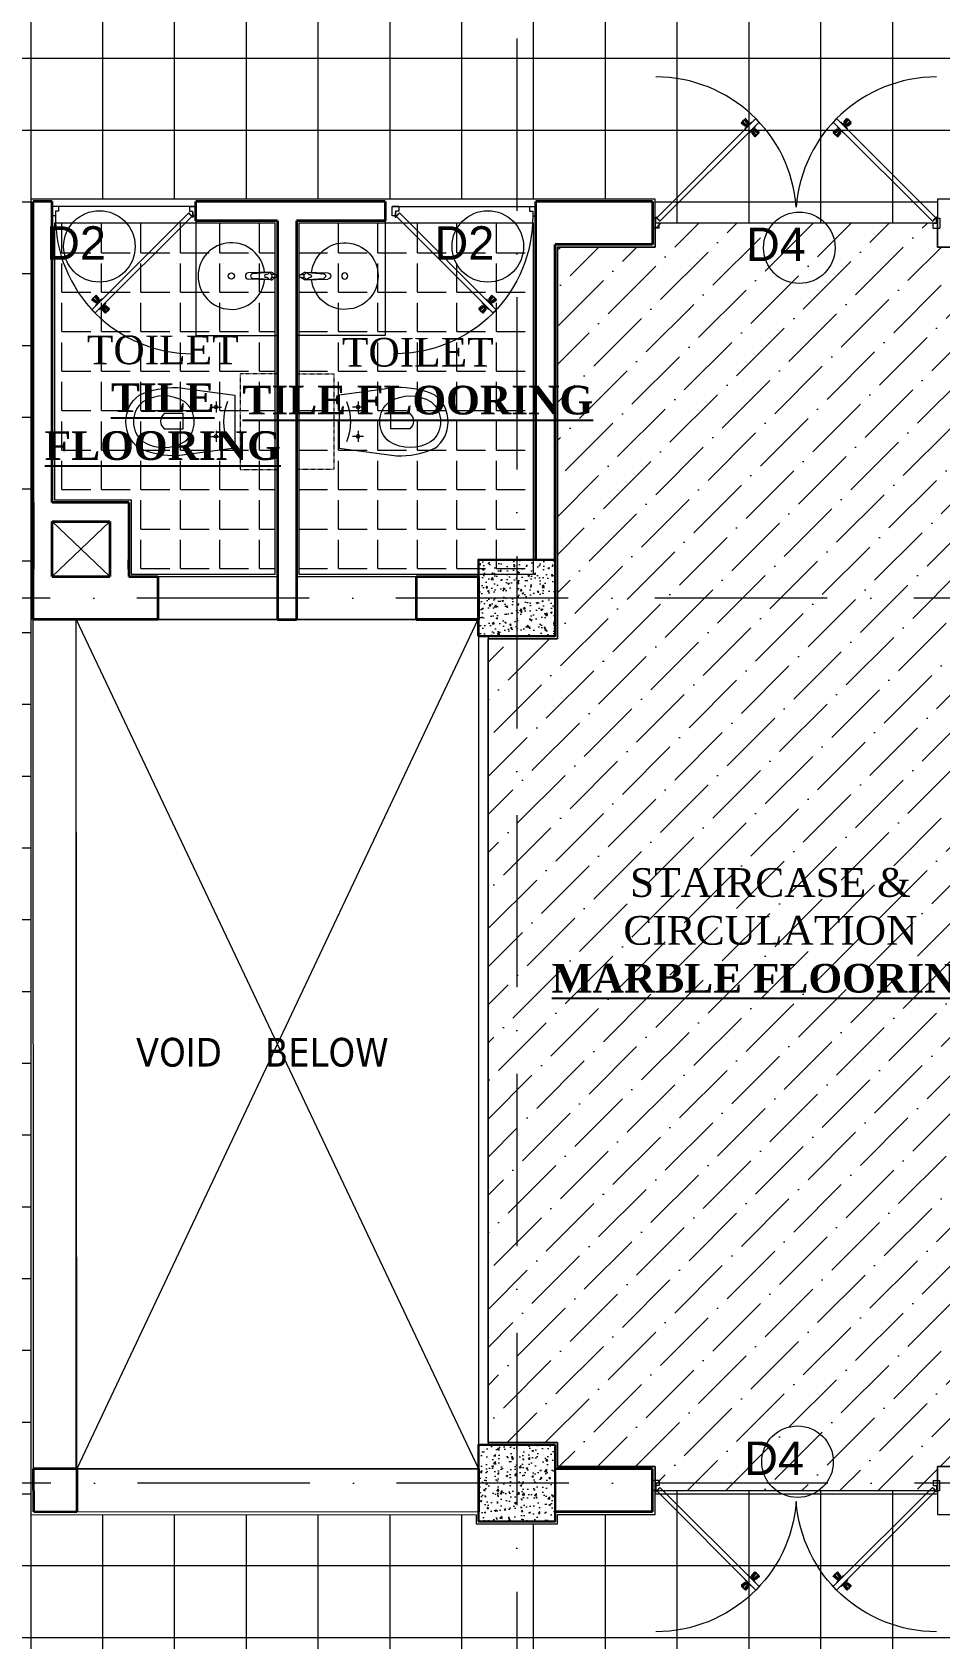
# Model space of a CAD drawing. Header units: inches. Extents: x 10755 to 33653, y -10992 to 10708.
# Drawn here: x 28461.7 to 28651.3, y -760.6 to -424.8 of the extents above; entities that cross this region are included whole.
import ezdxf

# ---------------------------------------------------------------- set-up
doc = ezdxf.new("R2010")
doc.units = ezdxf.units.IN
doc.header["$MEASUREMENT"] = 0
doc.linetypes.add('ACAD_ISO10W100', pattern=[18, 12, -3, 0, -3])
doc.linetypes.add('SA-WC-P$0$HIDDEN', pattern=[2.25, 1.5, -0.75])
for name, color, linetype, lineweight in [('centerline', 9, 'ACAD_ISO10W100', 5), ('col', 1, 'Continuous', 30), ('DIMINSION', 5, 'Continuous', 15), ('door', 15, 'Continuous', 18), ('hatch 2', 8, 'Continuous', 13), ('hatch room', 33, 'Continuous', 9), ('hatch- rcc', 252, 'Continuous', 5), ('hatch1', 9, 'Continuous', 5), ('L1 furnitures', 252, 'Continuous', 9), ('PLASTER', 50, 'Continuous', 9), ('PUERTAS', 7, 'Continuous', 0), ('railing', 33, 'Continuous', 15), ('sill line', 21, 'Continuous', 20), ('title text 1', 113, 'Continuous', 25), ('wall', 1, 'Continuous', 35)]:
    doc.layers.add(name, color=color, linetype=linetype, lineweight=lineweight)
doc.layers.add('text 100', color=4, linetype='Continuous')
doc.layers.get('DIMINSION').off()
doc.styles.add('Prajwal', font='stylu.ttf', dxfattribs={"height": 9})
doc.styles.get("Standard").update_dxf_attribs({"font": 'arial.ttf'})

# ---------------------------------------------------------------- blocks, each defined once
blk = doc.blocks.new('EWEWRTT')
at = {"layer": 'centerline', "ltscale": 3}
for p, q in [((176494.85, -3623.75), (176494.85, -4988.85)), ((176830.19, -4119.4), (176184.84, -4119.4)), ((176830.31, -4304.4), (176184.95, -4304.4))]:
    blk.add_line(p, q, dxfattribs=at)
blk = doc.blocks.new('ETERWEWE')
at = {"layer": 'hatch- rcc', "linetype": 'Continuous', "ltscale": 30}
h = blk.add_hatch(dxfattribs=at)
h.set_pattern_fill('AR-CONC', color=256, scale=0.5, style=0)
h.set_pattern_definition([(50, (0, 0), (3.586300913, -0.313760675), [0.375, -4.125]), (355, (0, 0), (-0.69375667, 3.76096067), [0.3, -3.3]), (100.4514445, (0.299, -0.026), (2.89254423, 3.447199955), [0.31870096, -3.50571056]), (46.1842, (0, 1), (5.33620665, -0.8275964), [0.5625, -6.1875]), (96.6356355, (0.4447, 0.931), (4.67330973, 4.870593), [0.47805171, -5.2585688]), (351.184164, (0, 1), (4.67330973, 4.870593), [0.45, -4.95]), (21, (0.5, 0.75), (2.98453526, -2.013094453), [0.375, -4.125]), (326, (0.5, 0.75), (1.21657666, 3.625750225), [0.3, -3.3]), (71.4514447, (0.7487, 0.5822), (4.20111188, 1.612655764), [0.31870095, -3.50571056]), (37.5, (0, 0), (0.060799277, 1.664469269), [0, -3.26, 0, -3.35, 0, -3.3125]), (7.5, (0, 0), (1.315347687, 1.97205856), [0, -1.91, 0, -3.185, 0, -1.2625]), (327.5, (-1.115, 0), (2.669112181, -0.112774359), [0, -1.25, 0, -3.9, 0, -5.175]), (317.5, (-1.615, 0), (2.915930847, 0.50052491), [0, -1.625, 0, -2.59, 0, -3.675])])
h.paths.add_polyline_path([(159423.23, -3794.58), (159439.23, -3794.58), (159439.23, -3778.58), (159423.23, -3778.58)])
at = {"layer": 'col', "linetype": 'Continuous', "ltscale": 30}
blk.add_lwpolyline([(159423.23, -3794.58), (159423.23, -3778.58), (159439.23, -3778.58), (159439.23, -3794.58), (159423.23, -3794.58)], dxfattribs=at)
blk = doc.blocks.new('wewerrr')
at = {"layer": 'DIMINSION', "linetype": 'Continuous'}
for p in [(17063.62, -332.81), (17063.62, -332.81), (17063.62, -517.81), (17063.62, -517.81)]:
    blk.add_blockref('ETERWEWE', p, dxfattribs=at)
blk = doc.blocks.new('AEYRRR')
at = {"layer": 'door', "color": 2}
for p, q in [((190590.62, 10549.99), (190611.32, 10570.69)), ((190612.02, 10569.98), (190611.32, 10570.69)), ((190627.5, 10569.98), (190628.2, 10570.69)), ((190648.9, 10549.99), (190628.2, 10570.69)), ((190612.02, 10569.98), (190591.28, 10549.24)), ((190608.56, 10570.15), (190608.54, 10570.16)), ((190611.49, 10567.22), (190611.5, 10567.21)), ((190627.5, 10569.98), (190648.25, 10549.24)), ((190628.04, 10567.22), (190628.03, 10567.21)), ((190630.97, 10570.15), (190630.98, 10570.16)), ((190589.76, 10549.88), (190589.76, 10547.83)), ((190590.38, 10549.88), (190589.76, 10549.88)), ((190591.13, 10547.83), (190589.76, 10547.83)), ((190590.38, 10549.13), (190590.38, 10549.92)), ((190590.45, 10549.13), (190590.38, 10549.13)), ((190590.45, 10549.13), (190590.45, 10549.89)), ((190590.45, 10548.86), (190590.45, 10549.13)), ((190591.13, 10548.86), (190590.45, 10548.86)), ((190591.11, 10549.4), (190590.57, 10549.94)), ((190591.16, 10549.45), (190590.6, 10550.01)), ((190591.16, 10549.45), (190591.11, 10549.4)), ((190591.28, 10549.24), (190591.11, 10549.4)), ((190591.13, 10547.83), (190591.13, 10548.86)), ((190648.25, 10549.24), (190648.42, 10549.4)), ((190648.37, 10549.45), (190648.93, 10550.01)), ((190648.37, 10549.45), (190648.42, 10549.4)), ((190648.4, 10547.83), (190648.4, 10548.86)), ((190648.4, 10548.86), (190649.08, 10548.86)), ((190648.4, 10547.83), (190649.76, 10547.83)), ((190648.42, 10549.4), (190648.96, 10549.94)), ((190649.08, 10549.13), (190649.08, 10549.89)), ((190649.08, 10548.86), (190649.08, 10549.13)), ((190649.08, 10549.13), (190649.15, 10549.13)), ((190649.15, 10549.13), (190649.15, 10549.92)), ((190649.15, 10549.88), (190649.76, 10549.88)), ((190649.76, 10549.88), (190649.76, 10547.83))]:
    blk.add_line(p, q, dxfattribs=at)
at = {"layer": 'door', "color": 8}
for p, q in [((190608.67, 10570.29), (190608.8, 10570.42)), ((190608.81, 10570.4), (190608.8, 10570.42)), ((190609.55, 10569.64), (190608.85, 10570.39)), ((190609.67, 10569.76), (190609, 10570.53)), ((190609.77, 10569.86), (190609.12, 10570.66)), ((190609.81, 10569.91), (190609.18, 10570.7)), ((190629.71, 10569.91), (190630.35, 10570.7)), ((190629.76, 10569.86), (190630.41, 10570.66)), ((190629.85, 10569.76), (190630.53, 10570.53)), ((190629.97, 10569.64), (190630.68, 10570.39)), ((190630.71, 10570.4), (190630.73, 10570.42)), ((190630.86, 10570.29), (190630.73, 10570.42)), ((190609.05, 10569.15), (190608.26, 10569.78)), ((190609.1, 10569.19), (190608.3, 10569.84)), ((190609.2, 10569.29), (190608.43, 10569.96)), ((190608.67, 10570.29), (190608.54, 10570.16)), ((190609.32, 10569.4), (190608.57, 10570.11)), ((190609.16, 10568.62), (190609.44, 10569.06)), ((190609.38, 10569.17), (190609.28, 10569.26)), ((190609.4, 10569.19), (190609.3, 10569.28)), ((190609.34, 10568.8), (190609.51, 10569.12)), ((190609.44, 10569.23), (190609.35, 10569.33)), ((190609.51, 10569.3), (190609.41, 10569.39)), ((190609.53, 10568.99), (190609.58, 10569.19)), ((190609.66, 10569.45), (190609.57, 10569.55)), ((190609.73, 10569.52), (190609.63, 10569.61)), ((190609.69, 10569.15), (190609.65, 10569.27)), ((190609.77, 10569.56), (190609.68, 10569.66)), ((190609.81, 10569.27), (190609.69, 10569.31)), ((190609.79, 10569.58), (190609.7, 10569.68)), ((190609.97, 10569.43), (190609.77, 10569.38)), ((190610.16, 10569.62), (190609.84, 10569.45)), ((190610.34, 10569.8), (190609.9, 10569.52)), ((190609.96, 10567.82), (190610.39, 10568.1)), ((190610.14, 10568), (190610.46, 10568.17)), ((190610.33, 10568.19), (190610.53, 10568.24)), ((190610.48, 10568.35), (190610.61, 10568.32)), ((190610.48, 10567.71), (190611.12, 10566.92)), ((190610.51, 10568.04), (190610.6, 10567.94)), ((190610.53, 10568.06), (190610.62, 10567.96)), ((190610.53, 10567.76), (190611.18, 10566.96)), ((190610.57, 10568.1), (190610.67, 10568.01)), ((190610.61, 10568.48), (190610.64, 10568.35)), ((190610.62, 10567.86), (190611.3, 10567.09)), ((190610.64, 10568.17), (190610.73, 10568.08)), ((190610.77, 10568.63), (190610.72, 10568.43)), ((190610.74, 10567.98), (190611.45, 10567.23)), ((190610.96, 10568.82), (190610.79, 10568.5)), ((190610.79, 10568.32), (190610.89, 10568.23)), ((190611.14, 10569), (190610.86, 10568.57)), ((190610.86, 10568.39), (190610.95, 10568.29)), ((190610.9, 10568.43), (190611, 10568.34)), ((190610.92, 10568.45), (190611.02, 10568.36)), ((190610.98, 10568.21), (190611.73, 10567.51)), ((190611.1, 10568.34), (190611.87, 10567.66)), ((190611.2, 10568.43), (190612, 10567.78)), ((190611.25, 10568.48), (190612.04, 10567.84)), ((190611.63, 10567.33), (190611.5, 10567.21)), ((190611.63, 10567.33), (190611.75, 10567.46)), ((190611.74, 10567.47), (190611.75, 10567.46)), ((190628.28, 10568.48), (190627.49, 10567.84)), ((190628.33, 10568.43), (190627.53, 10567.78)), ((190628.43, 10568.34), (190627.65, 10567.66)), ((190627.79, 10567.47), (190627.77, 10567.46)), ((190627.9, 10567.33), (190627.77, 10567.46)), ((190628.55, 10568.21), (190627.8, 10567.51)), ((190627.9, 10567.33), (190628.03, 10567.21)), ((190628.78, 10567.98), (190628.08, 10567.23)), ((190628.9, 10567.86), (190628.22, 10567.09)), ((190629, 10567.76), (190628.35, 10566.96)), ((190628.39, 10569), (190628.67, 10568.57)), ((190629.04, 10567.71), (190628.41, 10566.92)), ((190628.61, 10568.45), (190628.51, 10568.36)), ((190628.63, 10568.43), (190628.53, 10568.34)), ((190628.57, 10568.82), (190628.73, 10568.5)), ((190628.67, 10568.39), (190628.57, 10568.29)), ((190628.74, 10568.32), (190628.64, 10568.23)), ((190628.76, 10568.63), (190628.81, 10568.43)), ((190628.89, 10568.17), (190628.79, 10568.08)), ((190628.96, 10568.1), (190628.86, 10568.01)), ((190628.91, 10568.48), (190628.88, 10568.35)), ((190629, 10568.06), (190628.91, 10567.96)), ((190629.04, 10568.35), (190628.92, 10568.32)), ((190629.02, 10568.04), (190628.93, 10567.94)), ((190629.2, 10568.19), (190629, 10568.24)), ((190629.39, 10568), (190629.07, 10568.17)), ((190629.57, 10567.82), (190629.13, 10568.1)), ((190629.19, 10569.8), (190629.62, 10569.52)), ((190629.37, 10569.62), (190629.69, 10569.45)), ((190629.56, 10569.43), (190629.76, 10569.38)), ((190629.71, 10569.27), (190629.84, 10569.31)), ((190629.73, 10569.58), (190629.83, 10569.68)), ((190629.76, 10569.56), (190629.85, 10569.66)), ((190629.8, 10569.52), (190629.89, 10569.61)), ((190629.84, 10569.15), (190629.87, 10569.27)), ((190629.87, 10569.45), (190629.96, 10569.55)), ((190630, 10568.99), (190629.95, 10569.19)), ((190630.02, 10569.3), (190630.11, 10569.39)), ((190630.19, 10568.8), (190630.02, 10569.12)), ((190630.09, 10569.23), (190630.18, 10569.33)), ((190630.37, 10568.62), (190630.09, 10569.06)), ((190630.13, 10569.19), (190630.22, 10569.28)), ((190630.15, 10569.17), (190630.25, 10569.26)), ((190630.21, 10569.4), (190630.96, 10570.11)), ((190630.33, 10569.29), (190631.1, 10569.96)), ((190630.42, 10569.19), (190631.23, 10569.84)), ((190630.48, 10569.15), (190631.27, 10569.78)), ((190630.86, 10570.29), (190630.98, 10570.16))]:
    blk.add_line(p, q, dxfattribs=at)
at = {"layer": 'door', "color": 1}
for p, q in [((190609.06, 10570.65), (190608.69, 10570.27)), ((190609.14, 10570.68), (190608.71, 10570.25)), ((190609.09, 10570.63), (190609.06, 10570.65)), ((190609.8, 10569.98), (190609.24, 10570.67)), ((190629.72, 10569.98), (190630.29, 10570.67)), ((190630.39, 10570.68), (190630.82, 10570.25)), ((190630.44, 10570.63), (190630.46, 10570.65)), ((190630.46, 10570.65), (190630.84, 10570.27)), ((190608.28, 10569.82), (190608.71, 10570.25)), ((190608.98, 10569.16), (190608.29, 10569.72)), ((190608.31, 10569.9), (190608.69, 10570.27)), ((190608.33, 10569.87), (190608.31, 10569.9)), ((190609.07, 10569.16), (190609.44, 10569.52)), ((190609.09, 10568.56), (190609.35, 10568.96)), ((190609.09, 10568.46), (190609.09, 10568.46)), ((190609.17, 10569.25), (190609.17, 10569.25)), ((190609.27, 10569.25), (190609.49, 10569.47)), ((190609.37, 10569.16), (190609.27, 10569.26)), ((190609.35, 10568.96), (190609.35, 10568.96)), ((190609.36, 10569.15), (190609.59, 10569.37)), ((190609.36, 10569.06), (190609.36, 10569.05)), ((190609.8, 10569.89), (190609.44, 10569.52)), ((190609.71, 10569.69), (190609.49, 10569.47)), ((190609.81, 10569.6), (190609.59, 10569.37)), ((190609.8, 10569.59), (190609.7, 10569.69)), ((190609.71, 10569.79), (190609.71, 10569.79)), ((190609.8, 10567.76), (190609.8, 10567.75)), ((190609.9, 10569.6), (190609.91, 10569.6)), ((190609.9, 10567.75), (190610.3, 10568.01)), ((190610.4, 10569.87), (190610, 10569.61)), ((190610, 10569.61), (190610, 10569.61)), ((190610.3, 10568.01), (190610.3, 10568.02)), ((190610.4, 10568.02), (190610.39, 10568.02)), ((190610.49, 10568.02), (190610.71, 10568.25)), ((190610.5, 10569.87), (190610.5, 10569.87)), ((190610.5, 10567.73), (190610.86, 10568.1)), ((190610.5, 10568.03), (190610.59, 10567.94)), ((190610.5, 10567.64), (190611.06, 10566.95)), ((190610.59, 10567.93), (190610.81, 10568.15)), ((190610.59, 10567.83), (190610.59, 10567.83)), ((190610.94, 10568.47), (190610.71, 10568.25)), ((190611.03, 10568.37), (190610.81, 10568.15)), ((190611.23, 10568.46), (190610.86, 10568.1)), ((190610.93, 10568.46), (190611.02, 10568.37)), ((190610.95, 10568.66), (190610.94, 10568.66)), ((190610.94, 10568.56), (190610.94, 10568.57)), ((190611.21, 10569.06), (190610.95, 10568.66)), ((190611.13, 10568.37), (190611.13, 10568.37)), ((190611.16, 10566.94), (190611.59, 10567.37)), ((190611.2, 10569.16), (190611.21, 10569.16)), ((190611.21, 10566.99), (190611.24, 10566.97)), ((190611.24, 10566.97), (190611.61, 10567.35)), ((190611.32, 10568.46), (190612.01, 10567.9)), ((190612.02, 10567.8), (190611.59, 10567.37)), ((190611.99, 10567.72), (190611.61, 10567.35)), ((190611.97, 10567.75), (190611.99, 10567.72)), ((190627.51, 10567.8), (190627.94, 10567.37)), ((190628.21, 10568.46), (190627.52, 10567.9)), ((190627.56, 10567.75), (190627.54, 10567.72)), ((190627.54, 10567.72), (190627.91, 10567.35)), ((190628.29, 10566.97), (190627.91, 10567.35)), ((190628.37, 10566.94), (190627.94, 10567.37)), ((190628.32, 10566.99), (190628.29, 10566.97)), ((190628.3, 10568.46), (190628.66, 10568.1)), ((190628.32, 10569.16), (190628.32, 10569.16)), ((190628.32, 10569.06), (190628.58, 10568.66)), ((190628.4, 10568.37), (190628.4, 10568.37)), ((190629.03, 10567.64), (190628.47, 10566.95)), ((190628.6, 10568.46), (190628.5, 10568.37)), ((190628.5, 10568.37), (190628.72, 10568.15)), ((190628.58, 10568.66), (190628.58, 10568.66)), ((190628.58, 10568.56), (190628.59, 10568.57)), ((190628.59, 10568.47), (190628.81, 10568.25)), ((190629.03, 10567.73), (190628.66, 10568.1)), ((190628.94, 10567.93), (190628.72, 10568.15)), ((190629.04, 10568.02), (190628.81, 10568.25)), ((190629.03, 10568.03), (190628.93, 10567.94)), ((190628.93, 10567.83), (190628.94, 10567.83)), ((190629.02, 10569.87), (190629.03, 10569.87)), ((190629.13, 10569.87), (190629.52, 10569.61)), ((190629.13, 10568.02), (190629.13, 10568.02)), ((190629.23, 10568.01), (190629.23, 10568.02)), ((190629.63, 10567.75), (190629.23, 10568.01)), ((190629.52, 10569.61), (190629.53, 10569.61)), ((190629.63, 10569.6), (190629.62, 10569.6)), ((190629.72, 10569.6), (190629.94, 10569.37)), ((190629.73, 10567.76), (190629.72, 10567.75)), ((190629.73, 10569.89), (190630.09, 10569.52)), ((190629.73, 10569.59), (190629.82, 10569.69)), ((190629.82, 10569.79), (190629.82, 10569.79)), ((190629.82, 10569.69), (190630.04, 10569.47)), ((190630.17, 10569.15), (190629.94, 10569.37)), ((190630.26, 10569.25), (190630.04, 10569.47)), ((190630.45, 10569.16), (190630.09, 10569.52)), ((190630.16, 10569.16), (190630.25, 10569.26)), ((190630.17, 10569.06), (190630.17, 10569.05)), ((190630.18, 10568.96), (190630.17, 10568.96)), ((190630.44, 10568.56), (190630.18, 10568.96)), ((190630.36, 10569.25), (190630.36, 10569.25)), ((190630.43, 10568.46), (190630.44, 10568.46)), ((190630.55, 10569.16), (190631.24, 10569.72)), ((190631.25, 10569.82), (190630.82, 10570.25)), ((190631.22, 10569.9), (190630.84, 10570.27)), ((190631.19, 10569.87), (190631.22, 10569.9))]:
    blk.add_line(p, q, dxfattribs=at)
at = {"layer": 'door', "color": 2}
for centre, radius in [((190590.46, 10550.02), 0.133), ((190590.46, 10550.02), 0.0643), ((190649.06, 10550.02), 0.133), ((190649.06, 10550.02), 0.0643)]:
    blk.add_circle(centre, radius, dxfattribs=at)
at = {"layer": 'door', "color": 8}
for centre, start, end in [((190590.46, 10550.02), 4.2752, 90.0333), ((190649.06, 10550.02), 89.9667, 175.7248)]:
    blk.add_arc(centre, 29.38, start, end, dxfattribs=at)
at = {"layer": 'door', "color": 1}
for centre, start, end in [((190609.19, 10570.63), 38.9236, 135), ((190630.34, 10570.63), 45, 141.0764), ((190609.02, 10569.21), 231.0764, 315), ((190609.14, 10568.51), 135, 225), ((190609.22, 10569.3), 225, 315), ((190609.41, 10569.1), 135, 219.7428), ((190609.31, 10569.01), 315, 39.7428), ((190609.66, 10569.74), 315, 45), ((190609.75, 10569.94), 315, 38.9236), ((190609.85, 10567.8), 225, 315), ((190609.86, 10569.55), 50.2572, 135), ((190609.95, 10569.65), 230.2572, 315), ((190610.35, 10567.97), 50.2572, 135), ((190610.45, 10569.82), 45, 135), ((190610.44, 10568.07), 230.2572, 315), ((190610.55, 10567.69), 135, 218.9236), ((190610.64, 10567.88), 135, 225), ((190610.99, 10568.61), 135, 219.7428), ((190610.89, 10568.52), 315, 39.7428), ((190611.08, 10568.32), 45, 135), ((190611.16, 10569.11), 315, 45), ((190611.27, 10568.41), 51.0764, 135), ((190611.97, 10567.85), 315, 51.0764), ((190627.56, 10567.85), 128.9236, 225), ((190628.25, 10568.41), 45, 128.9236), ((190628.36, 10569.11), 135, 225), ((190628.45, 10568.32), 45, 135), ((190628.64, 10568.52), 140.2572, 225), ((190628.53, 10568.61), 320.2572, 45), ((190628.89, 10567.88), 315, 45), ((190629.08, 10569.82), 45, 135), ((190628.98, 10567.69), 321.0764, 45), ((190629.09, 10568.07), 225, 309.7428), ((190629.18, 10567.97), 45, 129.7428), ((190629.58, 10569.65), 225, 309.7428), ((190629.67, 10569.55), 45, 129.7428), ((190629.68, 10567.8), 225, 315), ((190629.78, 10569.94), 141.0764, 225), ((190629.87, 10569.74), 135, 225), ((190630.22, 10569.01), 140.2572, 225), ((190630.12, 10569.1), 320.2572, 45), ((190630.31, 10569.3), 225, 315), ((190630.39, 10568.51), 315, 45), ((190630.5, 10569.21), 225, 308.9236), ((190611.11, 10566.99), 218.9236, 315), ((190628.42, 10566.99), 225, 321.0764)]:
    blk.add_arc(centre, 0.0684, start, end, dxfattribs=at)
blk = doc.blocks.new('SA-WC-P')
for p, q in [((132.4, 53.1), (132.4, 117.4)), ((164.5, 85.3), (100.3, 85.3)), ((164.5, -85.2), (100.3, -85.2)), ((132.4, -117.4), (132.4, -53.1))]:
    blk.add_line(p, q)
at = {"linetype": 'SA-WC-P$0$HIDDEN', "ltscale": 0.1}
blk.add_lwpolyline([(-224, 277.7), (-224, -277.8), (-8, -277.8), (-8, 277.7)], close=True, dxfattribs=at)
blk.add_lwpolyline([(579.3, 153.6, -0.241084), (654.9, 0, -0.241953), (578.8, -154, -0.112908), (355.2, -198), (22.4, -154), (22.4, 154), (355.2, 198, -0.112605), (578.3, 154.2)], format="xyb")
for points in [[(556.3, -115.8, 0.234777), (610.9, 0, 0.234777), (556.3, 115.8, 0.279946), (313.5, 115.8, 0.234777), (258.9, 0, 0.234777), (313.5, -115.8, 0.279946)], [(432.4, 41), (322.4, 41), (322.4, -47), (432.4, -47, 0.5)]]:
    blk.add_lwpolyline(points, format="xyb", close=True)
for centre in [(132.4, 85.3), (132.4, -85.2)]:
    blk.add_circle(centre, 10.1)
for centre, radius, start, end in [((-236, -0.1), 324.4, 338.80398, 21.22145), ((576, 149.2), 5.5, 53.30244, 66.05626)]:
    blk.add_arc(centre, radius, start, end)
blk = doc.blocks.new('roundsinkwithtap')
for p, q in [((-25, 245), (-20, 102)), ((-22, 233), (-15, 130)), ((-10, 275), (-10, 252)), ((0, 285), (0, 285)), ((10, 275), (10, 252)), ((22, 233), (15, 130)), ((25, 245), (20, 102))]:
    blk.add_line(p, q)
for points in [[(-22, 233, -0.314496), (-9, 215, 0.366665)], [(22, 233, 0.314496), (9, 215, -0.366665)]]:
    blk.add_lwpolyline(points, format="xyb")
blk.add_circle((0, -8), 20)
for centre, radius, start, end in [((0, 245), 25, 113.5782, 180), ((0, 233), 21.6, 0, 180), ((0, 275), 10, 90, 180), ((0, 215), 9.29, 180, 0), ((0, 275), 10, 0, 90), ((0, 245), 25, 0, 66.4218), ((0, -8), 215, 96.3158, 83.6842), ((0, 131), 15, 185.6551, 354.3449), ((0, 102), 20, 180, 0)]:
    blk.add_arc(centre, radius, start, end)
blk = doc.blocks.new('2ft6in')
at = {"layer": 'PUERTAS', "color": 2}
for p, q in [((0.84, 2.1), (21.02, 22.28)), ((21.71, 21.6), (1.47, 1.37)), ((18.33, 21.76), (18.31, 21.77)), ((21.71, 21.6), (21.02, 22.28)), ((21.18, 18.9), (21.2, 18.89)), ((0, 2), (0, 0)), ((0.6, 2), (0, 2)), ((1.33, 0), (0, 0)), ((0.6, 1.26), (0.6, 2.04)), ((0.67, 1.26), (0.6, 1.26)), ((0.67, 1.26), (0.67, 2.01)), ((0.67, 1), (0.67, 1.26)), ((1.33, 1), (0.67, 1)), ((1.31, 1.53), (0.79, 2.06)), ((1.36, 1.58), (0.81, 2.12)), ((1.36, 1.58), (1.31, 1.53)), ((1.47, 1.37), (1.31, 1.53)), ((1.33, 0), (1.33, 1)), ((28.67, 0), (28.67, 1)), ((28.67, 1), (29.33, 1)), ((28.67, 0), (30, 0)), ((29.33, 1), (29.33, 2)), ((29.33, 2), (30, 2)), ((30, 0), (30, 2))]:
    blk.add_line(p, q, dxfattribs=at)
at = {"layer": 'PUERTAS', "color": 8}
for p, q in [((18.81, 20.78), (18.04, 21.4)), ((18.86, 20.83), (18.08, 21.46)), ((18.95, 20.92), (18.2, 21.58)), ((18.44, 21.9), (18.31, 21.77)), ((19.07, 21.03), (18.34, 21.72)), ((18.44, 21.9), (18.56, 22.02)), ((18.58, 22.01), (18.56, 22.02)), ((19.3, 21.26), (18.61, 22)), ((19.42, 21.38), (18.75, 22.14)), ((19.51, 21.48), (18.88, 22.26)), ((18.91, 20.27), (19.19, 20.69)), ((19.55, 21.53), (18.93, 22.3)), ((19.13, 20.8), (19.03, 20.9)), ((19.15, 20.82), (19.05, 20.92)), ((19.09, 20.44), (19.25, 20.76)), ((19.19, 20.87), (19.1, 20.96)), ((19.25, 20.93), (19.16, 21.02)), ((19.28, 20.63), (19.32, 20.83)), ((19.4, 21.08), (19.31, 21.17)), ((19.47, 21.15), (19.38, 21.24)), ((19.43, 20.78), (19.4, 20.9)), ((19.51, 21.19), (19.42, 21.28)), ((19.55, 20.91), (19.43, 20.94)), ((19.53, 21.21), (19.44, 21.3)), ((19.7, 21.06), (19.51, 21.01)), ((19.89, 21.24), (19.58, 21.08)), ((20.07, 21.42), (19.64, 21.15)), ((20.48, 20.28), (20.44, 20.08)), ((20.67, 20.47), (20.51, 20.15)), ((20.85, 20.64), (20.57, 20.22)), ((19.69, 19.49), (20.12, 19.76)), ((19.87, 19.67), (20.18, 19.83)), ((20.06, 19.85), (20.25, 19.9)), ((20.21, 20), (20.33, 19.97)), ((20.21, 19.38), (20.83, 18.61)), ((20.23, 19.7), (20.32, 19.61)), ((20.25, 19.72), (20.34, 19.63)), ((20.25, 19.43), (20.88, 18.65)), ((20.29, 19.76), (20.38, 19.67)), ((20.33, 20.13), (20.36, 20.01)), ((20.34, 19.53), (21, 18.77)), ((20.36, 19.83), (20.45, 19.74)), ((20.46, 19.64), (21.14, 18.91)), ((20.5, 19.98), (20.6, 19.89)), ((20.57, 20.04), (20.66, 19.95)), ((20.61, 20.09), (20.7, 19.99)), ((20.63, 20.11), (20.72, 20.01)), ((20.69, 19.87), (21.42, 19.19)), ((20.81, 19.99), (21.56, 19.33)), ((20.9, 20.08), (21.68, 19.45)), ((20.95, 20.13), (21.72, 19.51)), ((21.32, 19.01), (21.2, 18.89)), ((21.32, 19.01), (21.44, 19.14)), ((21.43, 19.15), (21.44, 19.14)), ((0, 0), (30, 0))]:
    blk.add_line(p, q, dxfattribs=at)
at = {"layer": 'PUERTAS', "color": 1}
for p, q in [((18.06, 21.44), (18.48, 21.86)), ((18.74, 20.79), (18.06, 21.34)), ((18.08, 21.51), (18.45, 21.88)), ((18.11, 21.49), (18.08, 21.51)), ((18.82, 22.25), (18.45, 21.88)), ((18.9, 22.28), (18.48, 21.86)), ((18.84, 22.23), (18.82, 22.25)), ((18.83, 20.8), (19.18, 21.15)), ((18.84, 20.21), (19.1, 20.6)), ((18.92, 20.89), (18.93, 20.88)), ((19.54, 21.59), (18.99, 22.27)), ((19.02, 20.88), (19.24, 21.1)), ((19.12, 20.8), (19.03, 20.89)), ((19.1, 20.7), (19.11, 20.69)), ((19.1, 20.6), (19.1, 20.6)), ((19.11, 20.79), (19.33, 21.01)), ((19.54, 21.5), (19.18, 21.15)), ((19.45, 21.31), (19.24, 21.1)), ((19.55, 21.22), (19.33, 21.01)), ((19.45, 21.41), (19.45, 21.41)), ((19.54, 21.22), (19.45, 21.31)), ((19.64, 21.23), (19.64, 21.23)), ((19.74, 21.24), (19.73, 21.23)), ((20.12, 21.49), (19.74, 21.24)), ((20.22, 21.48), (20.22, 21.49)), ((20.66, 20.31), (20.65, 20.31)), ((20.65, 20.21), (20.65, 20.22)), ((20.91, 20.7), (20.66, 20.31)), ((20.91, 20.8), (20.91, 20.79)), ((18.85, 20.11), (18.84, 20.12)), ((19.53, 19.43), (19.54, 19.42)), ((19.64, 19.42), (20.02, 19.67)), ((20.02, 19.67), (20.03, 19.68)), ((20.12, 19.68), (20.12, 19.68)), ((20.21, 19.69), (20.43, 19.9)), ((20.22, 19.41), (20.57, 19.76)), ((20.22, 19.69), (20.31, 19.6)), ((20.22, 19.32), (20.76, 18.64)), ((20.31, 19.6), (20.52, 19.81)), ((20.31, 19.5), (20.31, 19.5)), ((20.65, 20.12), (20.43, 19.9)), ((20.74, 20.03), (20.52, 19.81)), ((20.93, 20.11), (20.57, 19.76)), ((20.64, 20.11), (20.73, 20.02)), ((20.84, 20.02), (20.83, 20.03)), ((20.86, 18.63), (21.28, 19.05)), ((20.91, 18.68), (20.94, 18.66)), ((20.94, 18.66), (21.31, 19.03)), ((21.02, 20.12), (21.7, 19.57)), ((21.7, 19.47), (21.28, 19.05)), ((21.67, 19.4), (21.31, 19.03)), ((21.65, 19.42), (21.67, 19.4))]:
    blk.add_line(p, q, dxfattribs=at)
at = {"layer": 'PUERTAS', "color": 2}
for radius in [0.129, 0.0627]:
    blk.add_circle((0.68, 2.14), radius, dxfattribs=at)
at = {"layer": 'PUERTAS', "color": 8}
blk.add_arc((0.68, 2.14), 28.65, 359.7285, 90.0333, dxfattribs=at)
at = {"layer": 'PUERTAS', "color": 1}
for centre, start, end in [((18.78, 20.84), 231.0764, 315), ((18.89, 20.16), 135, 225), ((18.94, 22.23), 38.9236, 135), ((18.97, 20.93), 225, 315), ((19.16, 20.74), 135, 219.7428), ((19.06, 20.65), 315, 39.7428), ((19.4, 21.36), 315, 45), ((19.49, 21.55), 315, 38.9236), ((19.6, 21.18), 50.2572, 135), ((19.68, 21.28), 230.2572, 315), ((20.17, 21.44), 45, 135), ((20.7, 20.26), 135, 219.7428), ((20.6, 20.17), 315, 39.7428), ((20.87, 20.75), 315, 45), ((19.59, 19.47), 225, 315), ((20.07, 19.63), 50.2572, 135), ((20.16, 19.73), 230.2572, 315), ((20.27, 19.36), 135, 218.9236), ((20.35, 19.55), 135, 225), ((20.78, 19.98), 45, 135), ((20.82, 18.68), 218.9236, 315), ((20.98, 20.07), 51.0764, 135), ((21.65, 19.52), 315, 51.0764)]:
    blk.add_arc(centre, 0.0667, start, end, dxfattribs=at)
blk = doc.blocks.new('*U2416')
at = {"color": 3}
blk.add_blockref('2ft6in', (0, 0), dxfattribs=at)

msp = doc.modelspace()

# ---------------------------------------------------------------- hatches: boundary and pattern name
at = {"layer": 'hatch room'}
h = msp.add_hatch(dxfattribs=at)
h.set_pattern_fill('ANSI37', color=256, scale=120, angle=45, style=0)
h.set_pattern_definition([(90, (12291.467, -12130.303), (-15, 3e-15), []), (180, (12291.467, -12130.303), (-3e-15, -15), [])])
h.paths.add_polyline_path([(28591.833, -459.741), (28461.405, -459.741), (28461.405, -734.593), (28554.452, -734.718), (28554.452, -736.593), (28571.452, -736.593), (28571.452, -734.593), (28591.833, -734.593), (28591.833, -724.593), (28571.452, -724.593), (28571.452, -719.593), (28556.952, -719.593), (28556.952, -551.602), (28571.452, -551.595), (28571.452, -469.741), (28591.833, -469.741)], flags=16)
h.paths.add_polyline_path([(28571.452, -551.595), (28556.952, -551.602), (28556.952, -719.593), (28571.452, -719.593), (28571.452, -724.593), (28591.833, -724.593), (28591.833, -729.595), (28650.833, -729.595), (28650.833, -724.597), (28659.727, -724.597), (28659.727, -663.093), (28671.735, -663.093), (28671.728, -546.093), (28700.312, -546.093), (28700.312, -469.741), (28650.833, -469.741), (28650.833, -464.741), (28591.833, -464.741), (28591.833, -469.741), (28571.452, -469.741)], flags=16)
h.paths.add_polyline_path([(28571.452, -318.593), (28554.452, -318.593), (28554.452, -335.593), (28571.452, -335.593)], flags=16)
h.paths.add_polyline_path([(28571.452, -959.593), (28554.452, -959.593), (28554.452, -976.593), (28571.452, -976.593)], flags=16)
h.paths.add_polyline_path([(28571.452, -1151.593), (28554.452, -1151.593), (28554.452, -1168.593), (28571.452, -1168.593)], flags=16)
edge = h.paths.add_edge_path()
edge.add_line((28394.452, -1168.593), (28394.452, -1151.593))
edge.add_line((28394.452, -1151.593), (28387.452, -1151.593))
edge.add_line((28387.452, -1151.593), (28387.452, -995.593))
edge.add_line((28387.452, -995.593), (28406.452, -995.593))
edge.add_line((28406.452, -995.593), (28406.452, -961.593))
edge.add_line((28406.452, -961.593), (28394.452, -961.593))
edge.add_line((28394.452, -961.593), (28394.452, -959.593))
edge.add_line((28394.452, -959.593), (28387.452, -959.593))
edge.add_line((28387.452, -959.593), (28387.452, -736.593))
edge.add_line((28387.452, -736.593), (28394.452, -736.593))
edge.add_line((28394.452, -736.593), (28394.452, -719.593))
edge.add_line((28394.452, -719.593), (28387.452, -719.593))
edge.add_line((28387.452, -719.593), (28387.452, -551.593))
edge.add_line((28387.452, -551.593), (28394.452, -551.593))
edge.add_line((28394.452, -551.593), (28394.452, -534.593))
edge.add_line((28394.452, -534.593), (28387.452, -534.593))
edge.add_line((28387.452, -534.593), (28387.452, -335.593))
edge.add_line((28387.452, -335.593), (28394.452, -335.593))
edge.add_line((28394.452, -335.593), (28394.452, -318.593))
edge.add_line((28394.452, -318.593), (28387.452, -318.593))
edge.add_line((28387.452, -318.593), (28387.452, -185.593))
edge.add_line((28387.452, -185.593), (28394.454, -185.593))
edge.add_line((28394.454, -185.593), (28394.454, -175.593))
edge.add_line((28394.454, -175.593), (28406.452, -175.593))
edge.add_line((28406.452, -175.593), (28406.452, -148.593))
edge.add_line((28406.452, -148.593), (28387.452, -148.593))
edge.add_line((28387.452, -148.593), (28387.452, -118.593))
edge.add_line((28387.452, -118.593), (28559.452, -118.593))
edge.add_line((28559.452, -118.593), (28559.452, -168.593))
edge.add_line((28559.452, -168.593), (28554.454, -168.593))
edge.add_line((28554.454, -168.593), (28554.454, -185.593))
edge.add_line((28554.454, -185.593), (28571.454, -185.593))
edge.add_line((28571.454, -185.593), (28571.454, -178.593))
edge.add_line((28571.454, -178.593), (28779.399, -178.593))
edge.add_line((28779.399, -178.593), (28779.401, -185.593))
edge.add_line((28779.401, -185.593), (28786.379, -185.593))
edge.add_line((28786.379, -185.593), (28786.395, -318.593))
edge.add_line((28786.395, -318.593), (28779.399, -318.593))
edge.add_line((28779.399, -318.593), (28779.399, -335.593))
edge.add_line((28779.399, -335.593), (28786.405, -335.598))
edge.add_line((28786.405, -335.598), (28786.312, -459.741))
edge.add_line((28786.312, -459.741), (28650.833, -459.741))
edge.add_line((28650.833, -459.741), (28650.833, -469.741))
edge.add_line((28650.833, -469.741), (28700.312, -469.741))
edge.add_line((28700.312, -469.741), (28700.312, -546.093))
edge.add_line((28700.312, -546.093), (28671.728, -546.093))
edge.add_line((28671.728, -546.093), (28671.735, -663.093))
edge.add_line((28671.735, -663.093), (28659.727, -663.093))
edge.add_line((28659.727, -663.093), (28659.727, -724.597))
edge.add_line((28659.727, -724.597), (28650.833, -724.597))
edge.add_line((28650.833, -724.597), (28650.833, -734.597))
edge.add_line((28650.833, -734.597), (28714.501, -734.597))
edge.add_line((28714.501, -734.597), (28714.501, -762.593))
edge.add_line((28714.501, -762.593), (28786.333, -762.593))
edge.add_line((28786.333, -762.593), (28786.399, -959.593))
edge.add_line((28786.399, -959.593), (28779.399, -959.593))
edge.add_line((28779.399, -959.593), (28779.399, -976.593))
edge.add_line((28779.399, -976.593), (28786.397, -976.593))
edge.add_line((28786.397, -976.593), (28786.379, -1151.593))
edge.add_line((28786.379, -1151.593), (28779.399, -1151.593))
edge.add_line((28779.399, -1151.593), (28779.399, -1168.593))
edge.add_line((28779.399, -1168.593), (28786.399, -1168.593))
edge.add_line((28786.399, -1168.593), (28786.399, -1194.641))
edge.add_line((28786.399, -1194.641), (28770.399, -1194.641))
edge.add_line((28770.399, -1194.641), (28770.401, -1205.334))
edge.add_line((28770.401, -1205.334), (28747.401, -1205.334))
edge.add_line((28747.401, -1205.334), (28747.399, -1194.64))
edge.add_line((28747.399, -1194.64), (28737.399, -1194.64))
edge.add_line((28737.399, -1194.64), (28737.399, -1214.609))
edge.add_line((28737.399, -1214.609), (28436.452, -1214.609))
edge.add_line((28436.452, -1214.609), (28436.462, -1194.64))
edge.add_line((28436.462, -1194.64), (28426.462, -1194.64))
edge.add_line((28426.462, -1194.64), (28426.452, -1205.334))
edge.add_line((28426.452, -1205.334), (28403.452, -1205.334))
edge.add_line((28403.452, -1205.334), (28403.452, -1194.64))
edge.add_line((28403.452, -1194.64), (28387.454, -1194.64))
edge.add_line((28387.454, -1194.64), (28387.454, -1168.593))
edge.add_line((28387.454, -1168.593), (28394.454, -1168.593))
h = msp.add_hatch(dxfattribs=at)
h.set_pattern_fill('ANGLE', color=256, scale=30, style=0)
h.set_pattern_definition([(0, (14558.4345, -12144.676), (0, 8.25), [6, -2.25]), (90, (14558.4345, -12144.676), (-8.25, 5e-16), [6, -2.25])])
h.paths.add_polyline_path([(28512.452, -464.741), (28466.405, -464.741), (28466.405, -522.593), (28482.405, -522.593), (28482.405, -538.093), (28512.452, -538.093)])
h.paths.add_polyline_path([(28566.452, -464.741), (28517.452, -464.741), (28517.452, -538.093), (28566.452, -538.093)])
h = msp.add_hatch(dxfattribs=at)
h.set_pattern_fill('ANSI36', color=256, scale=45, style=0)
h.set_pattern_definition([(45, (14558.4345, -12144.6764), (2.9831067, 10.938058), [14.0625, -2.8125, 0, -2.8125])])
h.paths.add_polyline_path([(28571.452, -551.595), (28556.952, -551.602), (28556.952, -719.593), (28571.452, -719.593), (28571.452, -724.593), (28591.833, -724.593), (28591.833, -729.595), (28650.833, -729.595), (28650.833, -724.597), (28659.727, -724.597), (28659.727, -663.093), (28671.735, -663.093), (28671.728, -546.093), (28700.312, -546.093), (28700.312, -469.741), (28650.833, -469.741), (28650.833, -464.741), (28591.833, -464.741), (28591.833, -469.741), (28571.452, -469.741)])

# ---------------------------------------------------------------- linework, layer by layer
at = {"layer": 'hatch 2', "ltscale": 30}
for centre in [(28475.759, -469.613), (28556.892, -469.613), (28621.976, -469.892), (28621.976, -469.892), (28621.604, -723.585)]:
    msp.add_circle(centre, 7.47, dxfattribs=at)
at = {"layer": 'hatch1', "linetype": 'Continuous', "ltscale": 30}
for p, q in [((28465.905, -527.093), (28477.905, -538.593)), ((28477.905, -527.093), (28465.905, -538.593)), ((28465.905, -527.093), (28477.905, -538.593)), ((28477.905, -527.093), (28465.905, -538.593)), ((28470.915, -547.593), (28554.952, -725.093)), ((28554.838, -547.593), (28471.029, -725.093))]:
    msp.add_line(p, q, dxfattribs=at)
at = {"layer": 'L1 furnitures', "color": 7, "linetype": 'Continuous', "ltscale": 30}
for p, q in [((28495.905, -464.241), (28495.905, -488.242)), ((28535.475, -464.241), (28535.475, -488.242)), ((28495.905, -488.242), (28512.952, -488.242)), ((28535.475, -488.242), (28516.952, -488.242))]:
    msp.add_line(p, q, dxfattribs=at)
at = {"layer": 'PLASTER'}
for points in [[(28786.405, -335.598), (28786.312, -459.741), (28650.833, -459.741), (28650.833, -469.741), (28700.312, -469.741), (28700.312, -546.093), (28671.728, -546.093), (28671.735, -663.093), (28659.727, -663.093), (28659.727, -724.597), (28650.833, -724.597), (28650.833, -734.597), (28714.501, -734.597), (28714.501, -762.593), (28786.333, -762.593), (28786.399, -959.593), (28779.399, -959.593), (28779.399, -976.593)], [(28571.452, -551.595), (28556.952, -551.602), (28556.952, -719.593), (28571.452, -719.593), (28571.452, -724.593), (28591.833, -724.593), (28591.833, -729.595), (28650.833, -729.595), (28650.833, -724.597), (28659.727, -724.597), (28659.727, -663.093), (28671.735, -663.093), (28671.728, -546.093), (28700.312, -546.093), (28700.312, -469.741), (28650.833, -469.741), (28650.833, -464.741), (28591.833, -464.741), (28591.833, -469.741), (28571.452, -469.741), (28571.452, -551.595)]]:
    msp.add_lwpolyline(points, dxfattribs=at)
for points in [[(28591.833, -459.741), (28461.405, -459.741), (28461.405, -734.593), (28554.452, -734.718), (28554.452, -736.593), (28571.452, -736.593), (28571.452, -734.593), (28591.833, -734.593), (28591.833, -724.593), (28571.452, -724.593), (28571.452, -719.593), (28556.952, -719.593), (28556.952, -551.602), (28571.452, -551.595), (28571.452, -469.741), (28591.833, -469.741)], [(28466.405, -464.741), (28466.405, -522.593), (28482.405, -522.593), (28482.405, -538.093), (28512.452, -538.093), (28512.452, -464.741)], [(28566.452, -464.741), (28517.452, -464.741), (28517.452, -538.093), (28566.452, -538.093)]]:
    msp.add_lwpolyline(points, close=True, dxfattribs=at)
at = {"layer": 'railing', "linetype": 'Continuous', "ltscale": 30}
for p, q in [((28554.952, -551.093), (28554.952, -720.093)), ((28556.952, -551.093), (28556.952, -720.093))]:
    msp.add_line(p, q, dxfattribs=at)
at = {"layer": 'sill line', "linetype": 'Continuous', "ltscale": 30}
for p, q in [((28487.952, -538.593), (28512.952, -538.593)), ((28516.952, -538.593), (28541.952, -538.593)), ((28462.022, -725.099), (28461.911, -547.599)), ((28471.032, -725.093), (28470.913, -547.593)), ((28512.952, -547.593), (28487.952, -547.593)), ((28541.952, -547.593), (28516.952, -547.593)), ((28471.032, -725.106), (28554.952, -725.093)), ((28554.952, -734.093), (28471.032, -734.106))]:
    msp.add_line(p, q, dxfattribs=at)
msp.add_lwpolyline([(28470.913, -547.593), (28554.952, -547.593), (28554.952, -725.093), (28470.913, -725.093)], close=True, dxfattribs=at)
at = {"layer": 'wall', "linetype": 'Continuous', "ltscale": 30}
for p, q in [((28465.905, -460.241), (28461.905, -460.241)), ((28461.905, -538.593), (28461.905, -460.241)), ((28465.905, -523.093), (28465.905, -460.241)), ((28535.475, -460.241), (28495.905, -460.241)), ((28495.905, -464.241), (28495.905, -460.241)), ((28535.475, -460.241), (28535.475, -464.241)), ((28591.333, -460.241), (28566.952, -460.241)), ((28566.952, -535.093), (28566.952, -460.241)), ((28591.333, -460.241), (28591.333, -469.241)), ((28591.333, -460.241), (28591.333, -469.241)), ((28512.952, -464.241), (28495.905, -464.241)), ((28512.952, -464.241), (28512.952, -538.593)), ((28535.475, -464.241), (28516.952, -464.241)), ((28516.952, -464.241), (28516.952, -538.593)), ((28591.333, -469.241), (28570.952, -469.241)), ((28570.952, -535.093), (28570.952, -469.241)), ((28461.905, -523.093), (28461.905, -537.093)), ((28461.905, -523.093), (28461.905, -537.093)), ((28481.905, -523.093), (28465.905, -523.093)), ((28481.905, -523.093), (28465.905, -523.093)), ((28481.905, -523.093), (28481.905, -538.593)), ((28481.905, -523.093), (28481.905, -538.593)), ((28465.905, -538.593), (28465.905, -527.093)), ((28465.905, -538.593), (28465.905, -527.093)), ((28465.905, -527.093), (28477.905, -527.093)), ((28465.905, -538.593), (28465.905, -527.093)), ((28465.905, -538.593), (28465.905, -527.093)), ((28465.905, -527.093), (28477.905, -527.093)), ((28477.905, -527.093), (28477.905, -538.593)), ((28477.905, -527.093), (28477.905, -538.593)), ((28481.905, -537.093), (28481.905, -535.093)), ((28481.905, -537.093), (28481.905, -535.093)), ((28461.911, -547.593), (28461.905, -538.593)), ((28461.915, -538.593), (28461.905, -538.593)), ((28465.905, -538.593), (28477.905, -538.593)), ((28465.905, -538.593), (28477.905, -538.593)), ((28481.905, -538.593), (28487.952, -538.593)), ((28487.952, -538.593), (28487.952, -547.593)), ((28512.952, -538.593), (28512.952, -547.593)), ((28516.952, -538.593), (28516.952, -547.593)), ((28541.952, -538.593), (28554.952, -538.593)), ((28541.952, -538.593), (28541.952, -547.593)), ((28544.952, -538.593), (28554.952, -538.593)), ((28554.952, -547.593), (28554.946, -538.588)), ((28554.956, -538.588), (28554.946, -538.588)), ((28554.952, -538.593), (28554.952, -538.593)), ((28554.952, -538.593), (28554.952, -547.593)), ((28554.952, -538.593), (28554.952, -538.593)), ((28554.952, -538.593), (28554.952, -547.593)), ((28554.952, -538.593), (28554.952, -538.593)), ((28554.952, -538.593), (28554.952, -547.593)), ((28487.952, -547.593), (28461.911, -547.593)), ((28512.952, -547.593), (28516.952, -547.593)), ((28541.952, -547.593), (28554.952, -547.593)), ((28554.952, -547.593), (28541.952, -547.593)), ((28541.952, -547.593), (28554.952, -547.593)), ((28554.952, -551.093), (28554.95, -547.593)), ((28471.029, -725.093), (28462.022, -725.099)), ((28462.028, -734.093), (28462.022, -725.099)), ((28471.032, -725.106), (28471.032, -725.093)), ((28471.032, -725.106), (28471.032, -734.106)), ((28554.952, -725.093), (28554.952, -725.093)), ((28554.952, -725.093), (28554.952, -734.093)), ((28591.333, -725.093), (28570.952, -725.093)), ((28591.333, -725.093), (28570.952, -725.093)), ((28591.333, -734.093), (28591.333, -725.093)), ((28471.032, -734.106), (28462.028, -734.093)), ((28554.952, -734.093), (28554.952, -734.093)), ((28591.333, -734.093), (28570.952, -734.093))]:
    msp.add_line(p, q, dxfattribs=at)

# ---------------------------------------------------------------- block references
at = {"layer": 'DIMINSION', "linetype": 'Continuous'}
msp.add_blockref('ETERWEWE', (-130868.279, 3243.489), dxfattribs=at)
at = {"layer": 'door', "color": 7, "extrusion": (0, 0, -1), "xscale": -1, "zscale": -1, "rotation": 180}
msp.add_blockref('*U2416', (-28495.905, -461.243), dxfattribs=at)
at = {"layer": 'door', "color": 7, "extrusion": (0, 0, -1), "zscale": -1, "rotation": 180}
msp.add_blockref('*U2416', (-28536.952, -461.243), dxfattribs=at)
at = {"layer": 'L1 furnitures', "color": 7, "linetype": 'Continuous', "ltscale": 30, "extrusion": (0, 0, -1)}
for name, p, xscale, yscale, zscale, rotation in [('roundsinkwithtap', (-28503.592, -475.802), -0.03239999996731192, 0.03239999999459542, -0.03239999996731192, 90.00001646939904), ('roundsinkwithtap', (-28526.76, -475.801), 0.03239999996731192, 0.03239999996731192, -0.03240000000002358, 269.999983530601), ('SA-WC-P', (-28504.885, -506.242), -0.03600000002188608, 0.03599999999278225, -0.03600000002188608, 180), ('SA-WC-P', (-28525.018, -506.242), 0.03600000002188608, 0.03600000002188608, -0.0360000000000262, 180)]:
    msp.add_blockref(name, p, dxfattribs=dict(at, xscale=xscale, yscale=yscale, zscale=zscale, rotation=rotation))
at = {"layer": 'wall', "linetype": 'Continuous', "ltscale": 30}
msp.add_blockref('EWEWRTT', (-147931.897, 3576.303), dxfattribs=at)
at = {"layer": 'wall', "linetype": 'Continuous'}
msp.add_blockref('wewerrr', (-147931.897, 3576.303), dxfattribs=at)
at = {"layer": 'wall'}
msp.add_blockref('AEYRRR', (-161998.43, -11013.601), dxfattribs=at)
msp.add_blockref('AEYRRR', (-161998.43, -11013.601), dxfattribs=at)
at = {"layer": 'wall', "xscale": -1, "rotation": 180}
msp.add_blockref('AEYRRR', (-161998.43, 9820.292), dxfattribs=at)

# ---------------------------------------------------------------- texts
at = {"layer": 'text 100', "char_height": 6, "attachment_point": 2}
for s, insert, width in [('\\A1;\\pxqc;{\\fTimes New Roman|b0|i0|c0|p18;TOILET^J\\fTimes New Roman|b1|i0|c0|p18;\\LTILE FLOORING}', (28489, -488.23), 64.29519), ('\\A1;\\pxqc;{\\fTimes New Roman|b0|i0|c0|p18;TOILET^J\\fTimes New Roman|b1|i0|c0|p18;\\LTILE FLOORING}', (28542.274, -488.719), 69.24515), ('\\A1;\\pxqc;{\\fTimes New Roman|b0|i0|c0|p18;STAIRCASE & CIRCULATION\\P\\pq*;\\fTimes New Roman|b1|i0|c0|p18;\\LMARBLE FLOORING}', (28615.934, -599.542), 110.08563)]:
    msp.add_mtext(s, dxfattribs=dict(at, insert=insert, width=width))
at = {"layer": 'title text 1', "char_height": 7, "width": 6.48014975013211e-13, "attachment_point": 1, "rotation": 359.95632, "style": 'Prajwal'}
for s, insert in [('\\pi-5.632;{\\fArial|b0|i0|c0|p34;D2}', (28470.255, -465.397)), ('\\pi-5.632;{\\fArial|b0|i0|c0|p34;D2}', (28551.388, -465.397)), ('\\pi-5.632;{\\fArial|b0|i0|c0|p34;D4}', (28616.471, -465.676)), ('\\pi-5.632;{\\fArial|b0|i0|c0|p34;D4}', (28616.471, -465.676)), ('\\pi-5.632;{\\fArial|b0|i0|c0|p34;D4}', (28616.1, -719.369))]:
    msp.add_mtext(s, dxfattribs=dict(at, insert=insert))
at = {"layer": 'title text 1', "color": 7, "insert": (28488.354, -641.127), "char_height": 6, "width": 78.30615, "attachment_point": 7, "style": 'Prajwal'}
msp.add_mtext('\\pi-4.964;{\\fTahoma|b0|i0|c0|p34;VOID    BELOW}', dxfattribs=at)

doc.saveas('drawing.dxf')
